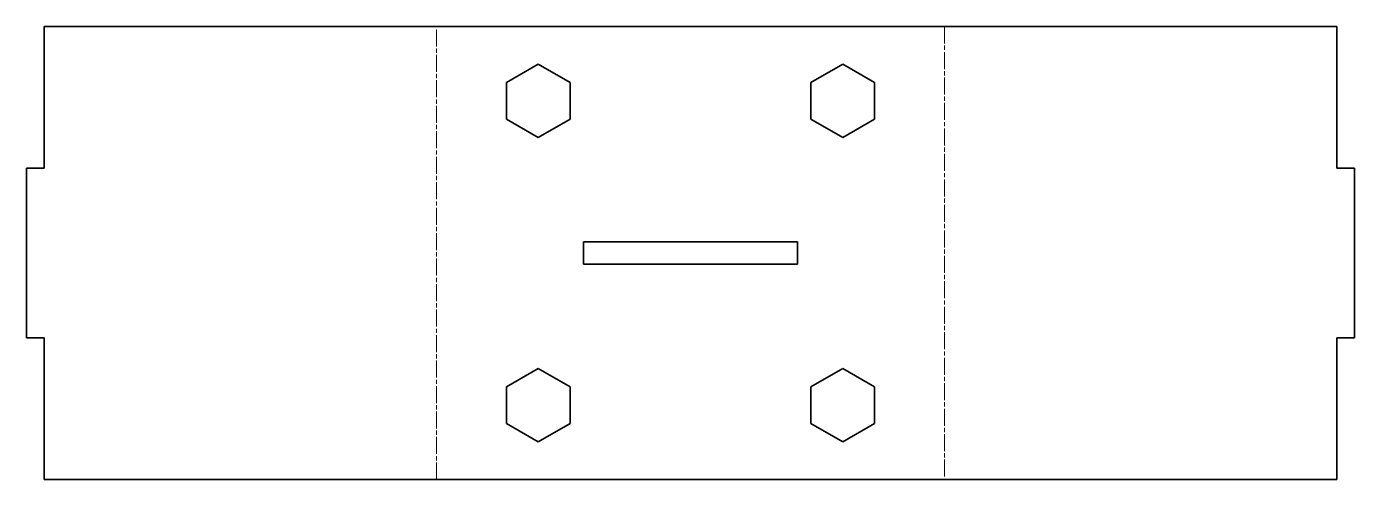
# Model space of a CAD drawing. Header units: millimetres. Extents: x 0 to 188, y 0 to 64.
import ezdxf

# ---------------------------------------------------------------- set-up
doc = ezdxf.new("R2010")
doc.units = ezdxf.units.MM
doc.linetypes.add('Chain', pattern=[13.68, 9.12, -1.14, 2.28, -1.14])
doc.layers.add('SIMUMAK Bend Centerline (ISO)', color=7, linetype='Chain', lineweight=9)
doc.layers.add('SIMUMAK Visible (ISO)', color=7, linetype='Continuous', lineweight=35)

# ---------------------------------------------------------------- blocks, each defined once
blk = doc.blocks.new('SIL-026-CRUD-01_Chapas_5_SIL-026-CRUD-01 (desplegada)')
at = {"layer": 'SIMUMAK Bend Centerline (ISO)', "ltscale": 0.263158}
for p, q in [((-35.89, -32), (-35.89, 32)), ((35.89, 32), (35.89, -32))]:
    blk.add_line(p, q, dxfattribs=at)
at = {"layer": 'SIMUMAK Visible (ISO)'}
for p, q in [((91.29, 32), (-91.29, 32)), ((-91.29, 32), (-91.29, 12)), ((91.29, 12), (91.29, 32)), ((-26, 24.1), (-21.5, 26.7)), ((-21.5, 26.7), (-17, 24.1)), ((17, 24.1), (21.5, 26.7)), ((21.5, 26.7), (26, 24.1)), ((-26, 18.9), (-26, 24.1)), ((-17, 24.1), (-17, 18.9)), ((17, 18.9), (17, 24.1)), ((26, 24.1), (26, 18.9)), ((-21.5, 16.3), (-26, 18.9)), ((-17, 18.9), (-21.5, 16.3)), ((21.5, 16.3), (17, 18.9)), ((26, 18.9), (21.5, 16.3)), ((-93.79, 12), (-93.79, -12)), ((-91.29, 12), (-93.79, 12)), ((93.79, 12), (91.29, 12)), ((93.79, 12), (93.79, -12)), ((-15.1, -1.6), (-15.1, 1.6)), ((-15.1, 1.6), (15.1, 1.6)), ((15.1, 1.6), (15.1, -1.6)), ((15.1, -1.6), (-15.1, -1.6)), ((-93.79, -12), (-91.29, -12)), ((-91.29, -12), (-91.29, -32)), ((91.29, -32), (91.29, -12)), ((91.29, -12), (93.79, -12)), ((-26, -18.9), (-21.5, -16.3)), ((-21.5, -16.3), (-17, -18.9)), ((17, -18.9), (21.5, -16.3)), ((21.5, -16.3), (26, -18.9)), ((-26, -24.1), (-26, -18.9)), ((-17, -18.9), (-17, -24.1)), ((17, -24.1), (17, -18.9)), ((26, -18.9), (26, -24.1)), ((-21.5, -26.7), (-26, -24.1)), ((-17, -24.1), (-21.5, -26.7)), ((21.5, -26.7), (17, -24.1)), ((26, -24.1), (21.5, -26.7)), ((91.29, -32), (-91.29, -32))]:
    blk.add_line(p, q, dxfattribs=at)

msp = doc.modelspace()

# ---------------------------------------------------------------- block references
msp.add_blockref('SIL-026-CRUD-01_Chapas_5_SIL-026-CRUD-01 (desplegada)', (93.79, 32))

doc.saveas('drawing.dxf')
